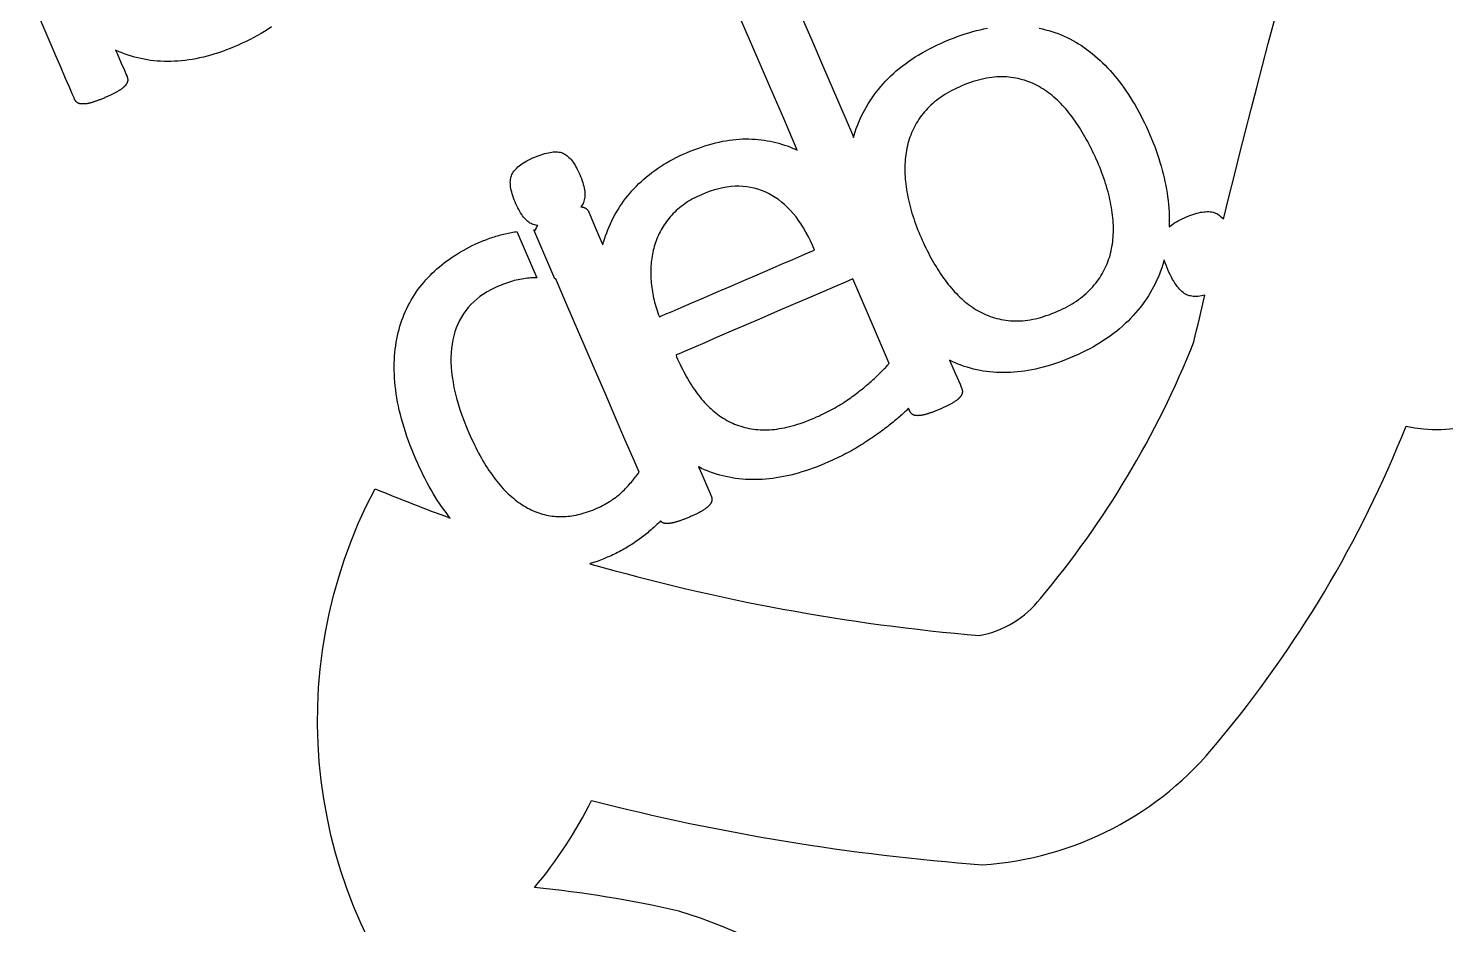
# Model space of a CAD drawing. Header units: millimetres. Extents: x 47 to 159, y 49 to 299.
# Drawn here: x 119.08 to 142.36, y 206.21 to 220.94 of the extents above; entities that cross this region are included whole.
import ezdxf

# ---------------------------------------------------------------- set-up
doc = ezdxf.new("R2010")
doc.units = ezdxf.units.MM

# ---------------------------------------------------------------- blocks, each defined once
blk = doc.blocks.new('angel 01')
for points in [[(13.747, 149.005, 0.318461), (7.102, 157.632, 0.033088), (4.731, 158.018, 0.059314), (5.669, 159.449, 0.04376), (12.089, 158.395, 0.210922), (15.95, 160.403, 0.079784), (19.048, 165.603, 0.246642), (21.181, 166.184, 0.361521), (21.153, 168.841, -0.135806), (23.249, 169.158, 0.212319), (23.99, 172.551, 0.022534), (23.546, 175.18, -0.131755), (26.025, 176.646, 0.436709), (25.283, 179.205, -0.191149), (22.657, 181.706, -0.217566), (25.517, 186.238, 0.179965), (28.928, 194.97, -0.179604), (31.879, 196.335, 0.256284), (32.592, 213.117, 0.279776), (-3.792, 236.142, 0.107865), (-0.255, 243.222, 0.285509), (-1.621, 248.699, 0.169583), (-10.791, 249.609, 0.135734), (-52.014, 225.207, 0.13103)], [(13.023, 172.141), (13.076, 172.129), (13.128, 172.116), (13.179, 172.102), (13.231, 172.086), (13.281, 172.069), (13.332, 172.051), (13.381, 172.031), (13.431, 172.01), (13.479, 171.987), (13.527, 171.963), (13.575, 171.938), (13.622, 171.911), (13.669, 171.883), (13.715, 171.854), (13.761, 171.823), (13.806, 171.791), (13.85, 171.758), (13.894, 171.723), (13.937, 171.688), (13.98, 171.65), (14.023, 171.612), (14.064, 171.572), (14.106, 171.531), (14.146, 171.489), (14.187, 171.445), (14.226, 171.4), (14.265, 171.354), (14.304, 171.307), (14.342, 171.258), (14.379, 171.208), (14.416, 171.157), (14.452, 171.105), (14.488, 171.052), (14.523, 170.997), (14.557, 170.942), (14.591, 170.885), (14.624, 170.827), (14.657, 170.768), (14.689, 170.707), (14.72, 170.646), (14.751, 170.583), (14.782, 170.519), (14.811, 170.454), (14.84, 170.388), (14.868, 170.323), (14.894, 170.258), (14.919, 170.194), (14.943, 170.129), (14.965, 170.065), (14.986, 170.001), (15.006, 169.937), (15.025, 169.873), (15.043, 169.81), (15.059, 169.746), (15.074, 169.683), (15.088, 169.62), (15.101, 169.557), (15.112, 169.494), (15.122, 169.432), (15.131, 169.369), (15.139, 169.307), (15.145, 169.245), (15.15, 169.183), (15.154, 169.122), (15.157, 169.061), (15.158, 169.001), (15.158, 168.941), (15.156, 168.882), (15.156, 168.874), (15.171, 168.886), (15.194, 168.904), (15.219, 168.922), (15.246, 168.94), (15.275, 168.958), (15.305, 168.975), (15.337, 168.992), (15.371, 169.009), (15.406, 169.025), (15.443, 169.041), (15.478, 169.056), (15.513, 169.069), (15.547, 169.081), (15.58, 169.091), (15.611, 169.101), (15.642, 169.108), (15.672, 169.115), (15.701, 169.12), (15.729, 169.123), (15.756, 169.125), (15.782, 169.126), (15.807, 169.126), (15.831, 169.124), (15.855, 169.121), (15.877, 169.116), (15.898, 169.11), (15.918, 169.103), (15.938, 169.093), (15.958, 169.082), (15.978, 169.069), (15.997, 169.054), (16.017, 169.037), (16.036, 169.018), (16.049, 169.003, -0.015524), (19.261, 180.472)], [(3.234, 155.342, -0.313257), (2.112, 164.572, 0.009893), (3.347, 164.091), (3.314, 164.132), (3.278, 164.18), (3.241, 164.23), (3.205, 164.28), (3.17, 164.333), (3.135, 164.386), (3.101, 164.441), (3.067, 164.496), (3.033, 164.554), (3, 164.612), (2.968, 164.672), (2.936, 164.733), (2.904, 164.795), (2.873, 164.859), (2.843, 164.923), (2.813, 164.989), (2.783, 165.057), (2.751, 165.133), (2.72, 165.209), (2.69, 165.285), (2.662, 165.36), (2.636, 165.434), (2.611, 165.507), (2.588, 165.579), (2.566, 165.651), (2.546, 165.722), (2.528, 165.792), (2.511, 165.862), (2.496, 165.93), (2.482, 165.998), (2.47, 166.065), (2.46, 166.132), (2.451, 166.197), (2.444, 166.262), (2.438, 166.326), (2.434, 166.39), (2.43, 166.452), (2.429, 166.514), (2.428, 166.575), (2.429, 166.635), (2.431, 166.694), (2.434, 166.752), (2.439, 166.81), (2.445, 166.867), (2.452, 166.923), (2.46, 166.979), (2.47, 167.033), (2.481, 167.087), (2.493, 167.14), (2.506, 167.192), (2.521, 167.244), (2.537, 167.295), (2.554, 167.344), (2.572, 167.394), (2.592, 167.442), (2.612, 167.49), (2.634, 167.536), (2.657, 167.583), (2.681, 167.628), (2.706, 167.673), (2.732, 167.716), (2.759, 167.76), (2.787, 167.802), (2.817, 167.844), (2.847, 167.885), (2.879, 167.925), (2.911, 167.964), (2.945, 168.003), (2.98, 168.041), (3.016, 168.078), (3.053, 168.114), (3.091, 168.15), (3.129, 168.185), (3.169, 168.219), (3.209, 168.252), (3.25, 168.285), (3.292, 168.316), (3.335, 168.347), (3.378, 168.377), (3.423, 168.407), (3.468, 168.435), (3.514, 168.463), (3.561, 168.49), (3.609, 168.516), (3.657, 168.542), (3.707, 168.567), (3.757, 168.59), (3.808, 168.613), (3.845, 168.63), (3.87, 168.64), (3.895, 168.65), (3.92, 168.66), (3.945, 168.67), (3.971, 168.679), (3.996, 168.688), (4.021, 168.697), (4.046, 168.705), (4.072, 168.713), (4.097, 168.721), (4.122, 168.728), (4.148, 168.736), (4.173, 168.743), (4.198, 168.749), (4.224, 168.755), (4.249, 168.761), (4.275, 168.767), (4.3, 168.773), (4.326, 168.778), (4.351, 168.783), (4.376, 168.787), (4.401, 168.792), (4.426, 168.796), (4.442, 168.799), (4.769, 168.039), (4.758, 168.038), (4.73, 168.038), (4.702, 168.037), (4.673, 168.036), (4.643, 168.034), (4.614, 168.031), (4.584, 168.028), (4.554, 168.024), (4.524, 168.019), (4.493, 168.013), (4.463, 168.007), (4.431, 168), (4.4, 167.992), (4.368, 167.983), (4.337, 167.974), (4.304, 167.963), (4.272, 167.952), (4.239, 167.941), (4.206, 167.928), (4.173, 167.915), (4.139, 167.901), (4.079, 167.874), (4.014, 167.841), (3.952, 167.806), (3.893, 167.769), (3.836, 167.73), (3.784, 167.689), (3.734, 167.645), (3.687, 167.599), (3.643, 167.551), (3.603, 167.501), (3.565, 167.448), (3.531, 167.394), (3.5, 167.337), (3.472, 167.278), (3.446, 167.216), (3.424, 167.153), (3.406, 167.087), (3.39, 167.019), (3.377, 166.949), (3.368, 166.878), (3.362, 166.804), (3.359, 166.729), (3.359, 166.652), (3.363, 166.573), (3.369, 166.492), (3.379, 166.409), (3.393, 166.325), (3.409, 166.239), (3.429, 166.151), (3.452, 166.061), (3.478, 165.97), (3.507, 165.876), (3.54, 165.781), (3.576, 165.684), (3.615, 165.586), (3.655, 165.49), (3.677, 165.44), (3.699, 165.391), (3.722, 165.342), (3.744, 165.295), (3.767, 165.249), (3.79, 165.203), (3.814, 165.159), (3.837, 165.115), (3.861, 165.073), (3.885, 165.031), (3.91, 164.99), (3.934, 164.95), (3.959, 164.912), (3.984, 164.874), (4.009, 164.837), (4.035, 164.801), (4.06, 164.766), (4.086, 164.731), (4.113, 164.698), (4.139, 164.666), (4.166, 164.634), (4.192, 164.604), (4.219, 164.574), (4.246, 164.545), (4.274, 164.517), (4.301, 164.491), (4.329, 164.465), (4.357, 164.44), (4.385, 164.416), (4.414, 164.392), (4.442, 164.37), (4.471, 164.349), (4.5, 164.328), (4.53, 164.309), (4.559, 164.29), (4.589, 164.273), (4.618, 164.256), (4.648, 164.24), (4.678, 164.225), (4.709, 164.211), (4.739, 164.198), (4.77, 164.186), (4.801, 164.175), (4.831, 164.165), (4.862, 164.156), (4.894, 164.147), (4.925, 164.14), (4.957, 164.134), (4.988, 164.128), (5.02, 164.124), (5.052, 164.12), (5.084, 164.117), (5.116, 164.116), (5.149, 164.115), (5.181, 164.115), (5.214, 164.116), (5.247, 164.118), (5.28, 164.121), (5.313, 164.124), (5.347, 164.129), (5.38, 164.134), (5.414, 164.141), (5.447, 164.148), (5.481, 164.156), (5.515, 164.165), (5.549, 164.175), (5.583, 164.186), (5.618, 164.197), (5.652, 164.21), (5.687, 164.223), (5.722, 164.238), (5.755, 164.252), (5.788, 164.267), (5.819, 164.282), (5.85, 164.298), (5.88, 164.314), (5.91, 164.33), (5.938, 164.347), (5.966, 164.364), (5.994, 164.381), (6.02, 164.399), (6.046, 164.418), (6.072, 164.436), (6.096, 164.455), (6.12, 164.475), (6.143, 164.495), (6.165, 164.515), (6.187, 164.536), (6.208, 164.557), (6.228, 164.578), (6.248, 164.599), (6.268, 164.62), (6.287, 164.641), (6.305, 164.662), (6.324, 164.683), (6.341, 164.704), (6.359, 164.725), (6.376, 164.746), (6.392, 164.767), (6.408, 164.787), (6.424, 164.808), (6.439, 164.829), (6.45, 164.843), (6.367, 165.035), (6.218, 165.38), (6.058, 165.753), (5.89, 166.143), (5.718, 166.541), (5.549, 166.935), (5.385, 167.315), (5.231, 167.673), (5.091, 167.996), (5.081, 168.02), (5.068, 168.022), (4.722, 168.827), (4.736, 168.827), (4.753, 168.828), (4.754, 168.83), (4.754, 168.834), (4.755, 168.839), (4.756, 168.843), (4.757, 168.848), (4.759, 168.852), (4.761, 168.857), (4.763, 168.861), (4.765, 168.866), (4.767, 168.87), (4.77, 168.875), (4.773, 168.88), (4.776, 168.884), (4.779, 168.889), (4.783, 168.894), (4.787, 168.898), (4.787, 168.898), (4.772, 168.9), (4.751, 168.903), (4.731, 168.907), (4.712, 168.913), (4.693, 168.92), (4.675, 168.929), (4.657, 168.939), (4.639, 168.951), (4.622, 168.964), (4.604, 168.979), (4.587, 168.996), (4.57, 169.014), (4.553, 169.034), (4.537, 169.056), (4.521, 169.079), (4.504, 169.104), (4.489, 169.131), (4.473, 169.159), (4.457, 169.188), (4.442, 169.22), (4.427, 169.253), (4.412, 169.287), (4.398, 169.321), (4.386, 169.355), (4.375, 169.387), (4.365, 169.418), (4.357, 169.448), (4.349, 169.478), (4.344, 169.506), (4.339, 169.533), (4.336, 169.56), (4.335, 169.585), (4.334, 169.61), (4.335, 169.633), (4.337, 169.656), (4.341, 169.677), (4.346, 169.698), (4.352, 169.717), (4.36, 169.736), (4.369, 169.754), (4.38, 169.772), (4.393, 169.79), (4.407, 169.808), (4.423, 169.826), (4.44, 169.843), (4.459, 169.86), (4.48, 169.877), (4.502, 169.894), (4.526, 169.911), (4.552, 169.928), (4.579, 169.944), (4.608, 169.96), (4.638, 169.976), (4.67, 169.992), (4.704, 170.008), (4.739, 170.023), (4.774, 170.037), (4.807, 170.05), (4.84, 170.062), (4.871, 170.072), (4.902, 170.081), (4.931, 170.089), (4.96, 170.095), (4.987, 170.1), (5.014, 170.104), (5.039, 170.107), (5.064, 170.108), (5.088, 170.108), (5.11, 170.107), (5.132, 170.105), (5.153, 170.101), (5.172, 170.096), (5.191, 170.09), (5.209, 170.082), (5.228, 170.072), (5.245, 170.061), (5.263, 170.049), (5.281, 170.034), (5.298, 170.018), (5.315, 170.001), (5.332, 169.982), (5.348, 169.961), (5.365, 169.938), (5.381, 169.914), (5.397, 169.889), (5.413, 169.862), (5.428, 169.833), (5.444, 169.802), (5.459, 169.77), (5.474, 169.736), (5.488, 169.702), (5.502, 169.668), (5.513, 169.635), (5.524, 169.603), (5.533, 169.573), (5.541, 169.543), (5.547, 169.514), (5.552, 169.486), (5.556, 169.459), (5.558, 169.433), (5.559, 169.408), (5.559, 169.384), (5.557, 169.362), (5.554, 169.34), (5.55, 169.318), (5.544, 169.298), (5.537, 169.279), (5.529, 169.261), (5.519, 169.243), (5.507, 169.225), (5.494, 169.207), (5.492, 169.205), (5.493, 169.205), (5.499, 169.205), (5.504, 169.204), (5.51, 169.203), (5.516, 169.202), (5.521, 169.202), (5.526, 169.2), (5.532, 169.199), (5.537, 169.198), (5.542, 169.196), (5.546, 169.195), (5.551, 169.193), (5.555, 169.191), (5.56, 169.189), (5.564, 169.187), (5.568, 169.184), (5.572, 169.182), (5.576, 169.179), (5.579, 169.177), (5.583, 169.174), (5.586, 169.171), (5.59, 169.168), (5.593, 169.165), (5.596, 169.162), (5.599, 169.159), (5.602, 169.155), (5.604, 169.152), (5.607, 169.148), (5.61, 169.145), (5.612, 169.141), (5.614, 169.137), (5.616, 169.133), (5.618, 169.13), (5.62, 169.125), (5.628, 169.107), (5.668, 169.014), (5.741, 168.846), (5.84, 168.615), (5.855, 168.581), (5.867, 168.623), (5.882, 168.676), (5.899, 168.727), (5.917, 168.778), (5.936, 168.829), (5.957, 168.879), (5.979, 168.928), (6.001, 168.976), (6.026, 169.024), (6.051, 169.071), (6.077, 169.118), (6.105, 169.163), (6.134, 169.209), (6.164, 169.253), (6.195, 169.297), (6.227, 169.34), (6.261, 169.383), (6.296, 169.425), (6.332, 169.466), (6.369, 169.507), (6.407, 169.547), (6.447, 169.586), (6.487, 169.624), (6.529, 169.661), (6.572, 169.698), (6.616, 169.733), (6.661, 169.768), (6.707, 169.802), (6.754, 169.835), (6.802, 169.867), (6.852, 169.899), (6.902, 169.929), (6.954, 169.959), (7.007, 169.987), (7.061, 170.015), (7.116, 170.042), (7.172, 170.068), (7.229, 170.094), (7.291, 170.119), (7.351, 170.144), (7.412, 170.166), (7.472, 170.188), (7.531, 170.207), (7.59, 170.225), (7.648, 170.242), (7.706, 170.256), (7.763, 170.27), (7.819, 170.282), (7.875, 170.292), (7.931, 170.301), (7.986, 170.308), (8.04, 170.313), (8.094, 170.317), (8.147, 170.32), (8.2, 170.321), (8.252, 170.32), (8.304, 170.318), (8.355, 170.315), (8.405, 170.311), (8.455, 170.305), (8.504, 170.299), (8.553, 170.291), (8.602, 170.282), (8.65, 170.272), (8.697, 170.261), (8.744, 170.249), (8.79, 170.236), (8.836, 170.221), (8.881, 170.205), (8.925, 170.189), (8.969, 170.171), (9.013, 170.152), (9.048, 170.135), (8.825, 170.654), (8.596, 171.184), (8.39, 171.664), (8.211, 172.078), (8.068, 172.411)]]:
    blk.add_lwpolyline(points, format="xyb")
for points in [[(9.086, 172.405), (9.268, 171.983), (9.477, 171.497), (9.708, 170.962), (9.953, 170.394), (9.973, 170.346), (9.983, 170.383), (10, 170.437), (10.018, 170.491), (10.038, 170.544), (10.059, 170.597), (10.081, 170.649), (10.105, 170.7), (10.13, 170.751), (10.156, 170.801), (10.184, 170.85), (10.213, 170.899), (10.244, 170.948), (10.276, 170.995), (10.31, 171.043), (10.345, 171.089), (10.381, 171.135), (10.419, 171.181), (10.458, 171.225), (10.498, 171.27), (10.54, 171.313), (10.583, 171.356), (10.628, 171.398), (10.675, 171.439), (10.723, 171.479), (10.772, 171.518), (10.823, 171.557), (10.876, 171.595), (10.93, 171.631), (10.985, 171.668), (11.042, 171.703), (11.101, 171.737), (11.161, 171.771), (11.222, 171.804), (11.285, 171.836), (11.35, 171.867), (11.416, 171.897), (11.483, 171.926), (11.548, 171.953), (11.613, 171.979), (11.677, 172.003), (11.741, 172.026), (11.804, 172.047), (11.867, 172.066), (11.93, 172.084), (11.992, 172.101), (12.053, 172.116), (12.114, 172.129), (12.174, 172.141)], [(0.409, 172.161), (0.354, 172.124), (0.298, 172.088), (0.241, 172.054), (0.182, 172.02), (0.121, 171.986), (0.06, 171.954), (-0.004, 171.923), (-0.069, 171.892), (-0.135, 171.863), (-0.201, 171.835), (-0.266, 171.808), (-0.33, 171.783), (-0.394, 171.76), (-0.458, 171.738), (-0.521, 171.718), (-0.584, 171.699), (-0.646, 171.682), (-0.707, 171.666), (-0.769, 171.652), (-0.829, 171.639), (-0.889, 171.628), (-0.949, 171.619), (-1.008, 171.611), (-1.067, 171.604), (-1.125, 171.599), (-1.183, 171.596), (-1.24, 171.594), (-1.297, 171.593), (-1.354, 171.594), (-1.41, 171.596), (-1.465, 171.6), (-1.52, 171.605), (-1.574, 171.612), (-1.628, 171.619), (-1.682, 171.629), (-1.734, 171.64), (-1.787, 171.652), (-1.839, 171.665), (-1.89, 171.68), (-1.941, 171.697), (-1.992, 171.714), (-2.042, 171.733), (-2.091, 171.754), (-2.14, 171.776), (-2.15, 171.781), (-2.125, 171.723), (-2.058, 171.567), (-2.006, 171.449), (-1.974, 171.373), (-1.962, 171.346), (-1.96, 171.341), (-1.959, 171.337), (-1.957, 171.332), (-1.956, 171.328), (-1.954, 171.323), (-1.953, 171.319), (-1.952, 171.314), (-1.952, 171.31), (-1.951, 171.305), (-1.95, 171.301), (-1.95, 171.296), (-1.95, 171.292), (-1.95, 171.288), (-1.95, 171.283), (-1.951, 171.279), (-1.951, 171.275), (-1.952, 171.271), (-1.953, 171.266), (-1.954, 171.262), (-1.955, 171.258), (-1.957, 171.254), (-1.958, 171.25), (-1.96, 171.245), (-1.962, 171.241), (-1.964, 171.237), (-1.967, 171.232), (-1.969, 171.228), (-1.972, 171.224), (-1.975, 171.219), (-1.978, 171.215), (-1.981, 171.21), (-1.984, 171.206), (-1.988, 171.201), (-1.992, 171.197), (-1.996, 171.192), (-2, 171.188), (-2.004, 171.183), (-2.009, 171.178), (-2.014, 171.174), (-2.019, 171.169), (-2.025, 171.164), (-2.03, 171.16), (-2.036, 171.155), (-2.042, 171.15), (-2.049, 171.145), (-2.056, 171.14), (-2.062, 171.135), (-2.07, 171.13), (-2.077, 171.125), (-2.085, 171.12), (-2.093, 171.115), (-2.101, 171.11), (-2.11, 171.105), (-2.118, 171.1), (-2.127, 171.095), (-2.137, 171.089), (-2.146, 171.084), (-2.156, 171.079), (-2.166, 171.073), (-2.177, 171.068), (-2.187, 171.063), (-2.199, 171.057), (-2.21, 171.051), (-2.221, 171.046), (-2.233, 171.04), (-2.246, 171.034), (-2.258, 171.029), (-2.271, 171.023), (-2.284, 171.017), (-2.297, 171.011), (-2.311, 171.005), (-2.325, 170.999), (-2.339, 170.993), (-2.353, 170.987), (-2.367, 170.981), (-2.38, 170.976), (-2.394, 170.971), (-2.406, 170.965), (-2.419, 170.961), (-2.432, 170.956), (-2.444, 170.951), (-2.456, 170.947), (-2.467, 170.943), (-2.479, 170.939), (-2.49, 170.935), (-2.5, 170.931), (-2.511, 170.928), (-2.521, 170.925), (-2.531, 170.922), (-2.541, 170.919), (-2.551, 170.916), (-2.56, 170.914), (-2.569, 170.911), (-2.578, 170.909), (-2.587, 170.907), (-2.596, 170.905), (-2.605, 170.903), (-2.613, 170.902), (-2.621, 170.9), (-2.629, 170.899), (-2.637, 170.898), (-2.644, 170.897), (-2.652, 170.896), (-2.659, 170.896), (-2.666, 170.895), (-2.673, 170.895), (-2.679, 170.895), (-2.686, 170.895), (-2.692, 170.895), (-2.698, 170.895), (-2.704, 170.895), (-2.71, 170.896), (-2.716, 170.896), (-2.722, 170.897), (-2.727, 170.898), (-2.732, 170.899), (-2.737, 170.9), (-2.742, 170.901), (-2.747, 170.902), (-2.751, 170.904), (-2.756, 170.905), (-2.76, 170.907), (-2.764, 170.909), (-2.768, 170.911), (-2.772, 170.913), (-2.776, 170.915), (-2.779, 170.918), (-2.783, 170.92), (-2.786, 170.923), (-2.789, 170.926), (-2.793, 170.928), (-2.796, 170.932), (-2.799, 170.935), (-2.802, 170.938), (-2.805, 170.942), (-2.807, 170.945), (-2.81, 170.949), (-2.812, 170.953), (-2.815, 170.957), (-2.817, 170.961), (-2.819, 170.965), (-2.822, 170.97), (-2.824, 170.974), (-2.832, 170.994), (-2.861, 171.061), (-2.908, 171.169), (-2.97, 171.314), (-3.046, 171.49), (-3.132, 171.689), (-3.226, 171.907), (-3.325, 172.138), (-3.427, 172.374)]]:
    blk.add_lwpolyline(points)
for points in [[(13.977, 169.948), (13.959, 169.991), (13.939, 170.034), (13.92, 170.076), (13.9, 170.117), (13.88, 170.158), (13.86, 170.199), (13.839, 170.239), (13.818, 170.279), (13.796, 170.318), (13.774, 170.357), (13.752, 170.395), (13.73, 170.433), (13.707, 170.47), (13.683, 170.507), (13.66, 170.543), (13.636, 170.579), (13.612, 170.615), (13.587, 170.65), (13.562, 170.684), (13.537, 170.717), (13.511, 170.75), (13.485, 170.782), (13.459, 170.813), (13.432, 170.843), (13.405, 170.872), (13.377, 170.901), (13.35, 170.929), (13.321, 170.956), (13.293, 170.982), (13.264, 171.008), (13.235, 171.032), (13.205, 171.056), (13.175, 171.079), (13.145, 171.102), (13.114, 171.123), (13.083, 171.144), (13.051, 171.163), (13.019, 171.182), (12.987, 171.199), (12.954, 171.216), (12.92, 171.232), (12.886, 171.246), (12.852, 171.26), (12.817, 171.272), (12.782, 171.284), (12.747, 171.294), (12.71, 171.304), (12.674, 171.312), (12.637, 171.32), (12.6, 171.326), (12.562, 171.331), (12.523, 171.336), (12.484, 171.339), (12.445, 171.341), (12.405, 171.342), (12.365, 171.342), (12.325, 171.34), (12.283, 171.337), (12.242, 171.332), (12.2, 171.326), (12.157, 171.319), (12.114, 171.31), (12.071, 171.3), (12.027, 171.289), (11.982, 171.277), (11.938, 171.263), (11.892, 171.247), (11.846, 171.231), (11.8, 171.213), (11.753, 171.194), (11.709, 171.174), (11.667, 171.155), (11.626, 171.135), (11.586, 171.114), (11.547, 171.093), (11.509, 171.071), (11.472, 171.049), (11.436, 171.026), (11.402, 171.002), (11.368, 170.978), (11.335, 170.954), (11.304, 170.928), (11.273, 170.902), (11.244, 170.876), (11.216, 170.849), (11.189, 170.822), (11.163, 170.793), (11.138, 170.765), (11.114, 170.736), (11.09, 170.706), (11.068, 170.676), (11.047, 170.645), (11.027, 170.614), (11.007, 170.583), (10.989, 170.551), (10.972, 170.519), (10.955, 170.486), (10.939, 170.453), (10.925, 170.419), (10.911, 170.385), (10.898, 170.35), (10.886, 170.315), (10.876, 170.28), (10.866, 170.244), (10.857, 170.207), (10.848, 170.171), (10.841, 170.133), (10.835, 170.096), (10.829, 170.058), (10.825, 170.02), (10.821, 169.981), (10.818, 169.942), (10.816, 169.903), (10.814, 169.864), (10.814, 169.824), (10.814, 169.784), (10.816, 169.743), (10.818, 169.702), (10.821, 169.661), (10.824, 169.619), (10.829, 169.578), (10.835, 169.535), (10.841, 169.493), (10.848, 169.45), (10.856, 169.407), (10.865, 169.364), (10.874, 169.321), (10.884, 169.278), (10.895, 169.234), (10.906, 169.19), (10.919, 169.146), (10.932, 169.102), (10.945, 169.058), (10.96, 169.014), (10.975, 168.969), (10.991, 168.924), (11.008, 168.88), (11.025, 168.835), (11.043, 168.789), (11.062, 168.744), (11.081, 168.7), (11.1, 168.656), (11.12, 168.614), (11.14, 168.571), (11.16, 168.53), (11.18, 168.488), (11.201, 168.448), (11.222, 168.407), (11.244, 168.368), (11.266, 168.328), (11.288, 168.29), (11.31, 168.251), (11.333, 168.214), (11.356, 168.176), (11.38, 168.14), (11.403, 168.103), (11.427, 168.068), (11.452, 168.032), (11.477, 167.998), (11.502, 167.964), (11.527, 167.931), (11.553, 167.899), (11.579, 167.868), (11.606, 167.837), (11.633, 167.807), (11.661, 167.779), (11.688, 167.751), (11.716, 167.723), (11.745, 167.697), (11.774, 167.671), (11.803, 167.646), (11.833, 167.623), (11.863, 167.599), (11.893, 167.577), (11.924, 167.556), (11.955, 167.535), (11.986, 167.515), (12.018, 167.496), (12.051, 167.479), (12.083, 167.462), (12.117, 167.446), (12.15, 167.431), (12.185, 167.418), (12.219, 167.405), (12.254, 167.393), (12.29, 167.382), (12.326, 167.372), (12.362, 167.364), (12.399, 167.356), (12.436, 167.349), (12.474, 167.343), (12.512, 167.338), (12.55, 167.334), (12.589, 167.332), (12.629, 167.33), (12.669, 167.33), (12.709, 167.331), (12.75, 167.334), (12.792, 167.337), (12.833, 167.343), (12.876, 167.349), (12.919, 167.357), (12.962, 167.366), (13.005, 167.377), (13.05, 167.389), (13.094, 167.402), (13.139, 167.417), (13.185, 167.433), (13.231, 167.45), (13.278, 167.469), (13.323, 167.488), (13.366, 167.507), (13.407, 167.527), (13.447, 167.547), (13.486, 167.568), (13.524, 167.589), (13.561, 167.611), (13.597, 167.633), (13.632, 167.656), (13.666, 167.68), (13.699, 167.705), (13.731, 167.729), (13.762, 167.755), (13.792, 167.781), (13.821, 167.808), (13.849, 167.835), (13.876, 167.863), (13.902, 167.892), (13.926, 167.921), (13.95, 167.95), (13.973, 167.98), (13.995, 168.01), (14.016, 168.041), (14.036, 168.072), (14.055, 168.104), (14.073, 168.136), (14.091, 168.169), (14.107, 168.202), (14.122, 168.235), (14.137, 168.269), (14.15, 168.303), (14.162, 168.338), (14.174, 168.373), (14.185, 168.408), (14.194, 168.444), (14.203, 168.48), (14.211, 168.517), (14.217, 168.554), (14.224, 168.592), (14.229, 168.629), (14.233, 168.667), (14.236, 168.706), (14.239, 168.745), (14.241, 168.784), (14.241, 168.823), (14.241, 168.863), (14.24, 168.903), (14.239, 168.944), (14.236, 168.985), (14.232, 169.026), (14.228, 169.067), (14.222, 169.109), (14.216, 169.151), (14.209, 169.194), (14.201, 169.237), (14.193, 169.28), (14.184, 169.323), (14.174, 169.366), (14.163, 169.41), (14.152, 169.454), (14.139, 169.498), (14.126, 169.542), (14.113, 169.586), (14.098, 169.631), (14.083, 169.675), (14.067, 169.72), (14.051, 169.766), (14.034, 169.811), (14.016, 169.857), (13.997, 169.902)], [(9.331, 168.495), (9.298, 168.573), (9.264, 168.649), (9.228, 168.722), (9.191, 168.791), (9.152, 168.858), (9.111, 168.922), (9.07, 168.982), (9.027, 169.04), (8.982, 169.095), (8.936, 169.146), (8.889, 169.195), (8.84, 169.241), (8.79, 169.283), (8.738, 169.323), (8.685, 169.36), (8.631, 169.393), (8.575, 169.424), (8.518, 169.452), (8.46, 169.475), (8.401, 169.496), (8.341, 169.512), (8.28, 169.525), (8.218, 169.535), (8.155, 169.541), (8.091, 169.543), (8.026, 169.542), (7.96, 169.537), (7.893, 169.529), (7.825, 169.517), (7.757, 169.502), (7.687, 169.483), (7.616, 169.46), (7.544, 169.434), (7.472, 169.404), (7.435, 169.388), (7.399, 169.371), (7.363, 169.353), (7.329, 169.335), (7.296, 169.316), (7.263, 169.297), (7.231, 169.277), (7.201, 169.256), (7.171, 169.235), (7.142, 169.213), (7.114, 169.191), (7.087, 169.168), (7.061, 169.144), (7.035, 169.12), (7.011, 169.096), (6.987, 169.07), (6.965, 169.044), (6.943, 169.018), (6.922, 168.991), (6.901, 168.964), (6.882, 168.937), (6.863, 168.909), (6.845, 168.881), (6.828, 168.853), (6.812, 168.825), (6.796, 168.796), (6.781, 168.767), (6.767, 168.737), (6.754, 168.708), (6.741, 168.678), (6.729, 168.647), (6.718, 168.617), (6.708, 168.586), (6.699, 168.554), (6.69, 168.523), (6.682, 168.491), (6.675, 168.459), (6.668, 168.427), (6.662, 168.394), (6.657, 168.362), (6.653, 168.329), (6.649, 168.296), (6.646, 168.262), (6.643, 168.229), (6.642, 168.195), (6.641, 168.161), (6.64, 168.126), (6.641, 168.092), (6.642, 168.057), (6.643, 168.022), (6.646, 167.987), (6.649, 167.952), (6.653, 167.916), (6.657, 167.881), (6.662, 167.846), (6.668, 167.811), (6.674, 167.776), (6.681, 167.741), (6.688, 167.706), (6.696, 167.672), (6.705, 167.637), (6.714, 167.603), (6.724, 167.568), (6.735, 167.534), (6.746, 167.499), (6.757, 167.465), (6.77, 167.431), (6.783, 167.397), (6.808, 167.408), (6.88, 167.439), (6.993, 167.487), (7.14, 167.55), (7.314, 167.626), (7.511, 167.71), (7.723, 167.802), (7.945, 167.897), (8.169, 167.994), (8.391, 168.089), (8.603, 168.181), (8.8, 168.266), (8.974, 168.341), (9.121, 168.404), (9.234, 168.453), (9.306, 168.484)], [(9.959, 168.021), (9.838, 167.968), (9.661, 167.892), (9.455, 167.803), (9.226, 167.704), (8.98, 167.599), (8.725, 167.489), (8.466, 167.377), (8.21, 167.267), (7.964, 167.161), (7.734, 167.062), (7.527, 166.973), (7.35, 166.896), (7.208, 166.835), (7.109, 166.792), (7.058, 166.771), (7.064, 166.743), (7.083, 166.7), (7.103, 166.658), (7.123, 166.616), (7.143, 166.575), (7.163, 166.535), (7.183, 166.496), (7.204, 166.457), (7.225, 166.419), (7.247, 166.382), (7.268, 166.345), (7.29, 166.309), (7.313, 166.274), (7.335, 166.239), (7.358, 166.206), (7.381, 166.172), (7.404, 166.14), (7.428, 166.108), (7.452, 166.077), (7.476, 166.047), (7.501, 166.018), (7.526, 165.989), (7.552, 165.962), (7.578, 165.935), (7.605, 165.909), (7.632, 165.884), (7.659, 165.86), (7.687, 165.836), (7.715, 165.814), (7.743, 165.792), (7.772, 165.771), (7.802, 165.751), (7.832, 165.732), (7.862, 165.714), (7.893, 165.696), (7.924, 165.68), (7.955, 165.664), (7.987, 165.649), (8.019, 165.635), (8.052, 165.622), (8.085, 165.61), (8.119, 165.599), (8.153, 165.589), (8.187, 165.58), (8.222, 165.572), (8.257, 165.565), (8.293, 165.558), (8.329, 165.553), (8.365, 165.549), (8.402, 165.545), (8.439, 165.543), (8.477, 165.541), (8.515, 165.541), (8.553, 165.541), (8.592, 165.543), (8.632, 165.545), (8.672, 165.549), (8.712, 165.554), (8.753, 165.56), (8.794, 165.567), (8.836, 165.575), (8.879, 165.584), (8.921, 165.594), (8.965, 165.606), (9.009, 165.618), (9.053, 165.632), (9.098, 165.647), (9.143, 165.662), (9.189, 165.679), (9.236, 165.697), (9.283, 165.717), (9.326, 165.735), (9.363, 165.752), (9.4, 165.768), (9.435, 165.785), (9.471, 165.801), (9.505, 165.818), (9.539, 165.835), (9.572, 165.852), (9.605, 165.87), (9.637, 165.887), (9.669, 165.905), (9.7, 165.922), (9.73, 165.94), (9.759, 165.958), (9.789, 165.976), (9.817, 165.995), (9.845, 166.013), (9.872, 166.032), (9.899, 166.05), (9.925, 166.069), (9.951, 166.088), (9.976, 166.106), (10, 166.124), (10.025, 166.143), (10.048, 166.161), (10.072, 166.179), (10.095, 166.197), (10.117, 166.214), (10.139, 166.232), (10.16, 166.249), (10.181, 166.267), (10.201, 166.284), (10.221, 166.301), (10.241, 166.318), (10.26, 166.335), (10.278, 166.352), (10.296, 166.369), (10.314, 166.386), (10.331, 166.402), (10.348, 166.418), (10.364, 166.433), (10.38, 166.449), (10.396, 166.464), (10.411, 166.479), (10.426, 166.493), (10.441, 166.508), (10.455, 166.522), (10.468, 166.535), (10.482, 166.549), (10.495, 166.562), (10.507, 166.575), (10.519, 166.588), (10.531, 166.601), (10.542, 166.613), (10.553, 166.625), (10.559, 166.63), (10.48, 166.813), (10.283, 167.269), (10.062, 167.782)]]:
    blk.add_lwpolyline(points, close=True)
blk.add_lwpolyline([(5.642, 163.341, 0.048694), (12.041, 162.161, 0.185147), (13.042, 162.771, 0.080577), (15.563, 166.987, -0.001027), (15.745, 167.754), (15.715, 167.747), (15.686, 167.741), (15.658, 167.737), (15.63, 167.734), (15.604, 167.732), (15.578, 167.732), (15.553, 167.733), (15.53, 167.736), (15.507, 167.74), (15.485, 167.745), (15.464, 167.752), (15.444, 167.76), (15.425, 167.77), (15.405, 167.783), (15.385, 167.797), (15.366, 167.813), (15.346, 167.831), (15.327, 167.851), (15.308, 167.873), (15.289, 167.897), (15.27, 167.923), (15.251, 167.951), (15.233, 167.981), (15.214, 168.013), (15.196, 168.047), (15.177, 168.083), (15.159, 168.12), (15.141, 168.16), (15.123, 168.202), (15.106, 168.244), (15.09, 168.284), (15.076, 168.324), (15.074, 168.332), (15.068, 168.312), (15.052, 168.257), (15.035, 168.203), (15.016, 168.15), (14.996, 168.097), (14.974, 168.045), (14.951, 167.993), (14.927, 167.942), (14.901, 167.891), (14.873, 167.841), (14.845, 167.792), (14.815, 167.743), (14.783, 167.694), (14.75, 167.647), (14.716, 167.599), (14.68, 167.553), (14.643, 167.507), (14.605, 167.461), (14.565, 167.417), (14.523, 167.372), (14.481, 167.329), (14.436, 167.286), (14.391, 167.244), (14.343, 167.203), (14.295, 167.163), (14.245, 167.124), (14.193, 167.086), (14.14, 167.048), (14.086, 167.012), (14.03, 166.976), (13.972, 166.941), (13.913, 166.907), (13.853, 166.874), (13.791, 166.842), (13.728, 166.811), (13.663, 166.78), (13.596, 166.75), (13.531, 166.722), (13.466, 166.696), (13.401, 166.671), (13.337, 166.648), (13.273, 166.626), (13.21, 166.606), (13.148, 166.587), (13.086, 166.57), (13.024, 166.554), (12.963, 166.54), (12.902, 166.527), (12.842, 166.516), (12.782, 166.506), (12.723, 166.498), (12.664, 166.492), (12.606, 166.487), (12.548, 166.483), (12.491, 166.481), (12.434, 166.481), (12.377, 166.482), (12.322, 166.484), (12.266, 166.488), (12.211, 166.493), (12.157, 166.499), (12.103, 166.507), (12.05, 166.517), (11.997, 166.527), (11.944, 166.539), (11.893, 166.553), (11.841, 166.568), (11.79, 166.584), (11.74, 166.602), (11.69, 166.621), (11.64, 166.642), (11.591, 166.664), (11.551, 166.683), (11.642, 166.473), (11.721, 166.289), (11.748, 166.225), (11.75, 166.22), (11.752, 166.216), (11.754, 166.211), (11.755, 166.206), (11.757, 166.202), (11.758, 166.197), (11.759, 166.192), (11.759, 166.188), (11.76, 166.183), (11.76, 166.179), (11.761, 166.175), (11.761, 166.17), (11.761, 166.166), (11.76, 166.161), (11.76, 166.157), (11.759, 166.153), (11.759, 166.148), (11.758, 166.144), (11.756, 166.14), (11.755, 166.136), (11.754, 166.131), (11.752, 166.127), (11.75, 166.123), (11.748, 166.118), (11.746, 166.114), (11.743, 166.109), (11.741, 166.105), (11.738, 166.1), (11.735, 166.096), (11.732, 166.091), (11.728, 166.087), (11.725, 166.082), (11.721, 166.078), (11.717, 166.073), (11.713, 166.069), (11.708, 166.064), (11.704, 166.059), (11.699, 166.054), (11.694, 166.05), (11.688, 166.045), (11.683, 166.04), (11.677, 166.035), (11.67, 166.03), (11.664, 166.025), (11.657, 166.02), (11.65, 166.015), (11.643, 166.01), (11.635, 166.005), (11.628, 166), (11.62, 165.995), (11.611, 165.99), (11.603, 165.985), (11.594, 165.98), (11.585, 165.974), (11.575, 165.969), (11.565, 165.964), (11.555, 165.958), (11.545, 165.953), (11.534, 165.947), (11.523, 165.941), (11.511, 165.936), (11.5, 165.93), (11.488, 165.924), (11.475, 165.918), (11.462, 165.912), (11.449, 165.906), (11.436, 165.9), (11.422, 165.894), (11.408, 165.887), (11.393, 165.881), (11.379, 165.875), (11.365, 165.869), (11.352, 165.863), (11.338, 165.858), (11.325, 165.853), (11.312, 165.847), (11.299, 165.842), (11.287, 165.838), (11.275, 165.833), (11.263, 165.828), (11.251, 165.824), (11.239, 165.82), (11.228, 165.816), (11.217, 165.813), (11.206, 165.809), (11.196, 165.806), (11.185, 165.802), (11.175, 165.799), (11.166, 165.797), (11.156, 165.794), (11.146, 165.792), (11.137, 165.789), (11.128, 165.787), (11.119, 165.785), (11.11, 165.783), (11.102, 165.781), (11.093, 165.78), (11.085, 165.779), (11.077, 165.777), (11.07, 165.776), (11.062, 165.775), (11.055, 165.775), (11.047, 165.774), (11.04, 165.774), (11.034, 165.774), (11.027, 165.773), (11.02, 165.774), (11.014, 165.774), (11.008, 165.774), (11.002, 165.774), (10.996, 165.775), (10.991, 165.776), (10.985, 165.777), (10.98, 165.778), (10.975, 165.779), (10.97, 165.78), (10.966, 165.781), (10.961, 165.783), (10.957, 165.785), (10.953, 165.787), (10.949, 165.788), (10.945, 165.791), (10.941, 165.793), (10.938, 165.795), (10.934, 165.798), (10.931, 165.8), (10.928, 165.803), (10.925, 165.806), (10.922, 165.809), (10.919, 165.812), (10.916, 165.816), (10.913, 165.819), (10.911, 165.823), (10.908, 165.827), (10.905, 165.83), (10.903, 165.834), (10.9, 165.839), (10.898, 165.843), (10.896, 165.847), (10.894, 165.852), (10.892, 165.857), (10.875, 165.895), (10.875, 165.895), (10.861, 165.88), (10.846, 165.865), (10.83, 165.85), (10.814, 165.834), (10.798, 165.819), (10.781, 165.803), (10.763, 165.787), (10.745, 165.77), (10.726, 165.754), (10.707, 165.737), (10.687, 165.72), (10.667, 165.703), (10.646, 165.686), (10.625, 165.669), (10.603, 165.651), (10.581, 165.633), (10.558, 165.615), (10.535, 165.597), (10.511, 165.579), (10.487, 165.56), (10.462, 165.542), (10.437, 165.524), (10.411, 165.505), (10.385, 165.486), (10.358, 165.467), (10.331, 165.448), (10.304, 165.429), (10.276, 165.41), (10.247, 165.391), (10.218, 165.372), (10.189, 165.352), (10.159, 165.333), (10.128, 165.313), (10.097, 165.293), (10.066, 165.274), (10.035, 165.255), (10.003, 165.236), (9.97, 165.217), (9.937, 165.198), (9.904, 165.18), (9.871, 165.162), (9.837, 165.144), (9.803, 165.126), (9.768, 165.109), (9.733, 165.091), (9.698, 165.074), (9.662, 165.057), (9.626, 165.041), (9.589, 165.024), (9.552, 165.008), (9.502, 164.986), (9.438, 164.96), (9.374, 164.935), (9.311, 164.911), (9.248, 164.889), (9.185, 164.868), (9.123, 164.848), (9.062, 164.83), (9.001, 164.814), (8.94, 164.798), (8.88, 164.784), (8.82, 164.772), (8.761, 164.761), (8.703, 164.751), (8.644, 164.743), (8.586, 164.736), (8.529, 164.73), (8.472, 164.726), (8.416, 164.724), (8.36, 164.722), (8.304, 164.722), (8.249, 164.724), (8.195, 164.727), (8.141, 164.731), (8.087, 164.736), (8.034, 164.743), (7.981, 164.751), (7.928, 164.761), (7.876, 164.772), (7.825, 164.784), (7.774, 164.797), (7.723, 164.812), (7.673, 164.829), (7.623, 164.846), (7.574, 164.865), (7.525, 164.886), (7.477, 164.908), (7.429, 164.931), (7.427, 164.932), (7.478, 164.813), (7.562, 164.619), (7.615, 164.496), (7.634, 164.452), (7.636, 164.447), (7.637, 164.443), (7.639, 164.438), (7.64, 164.433), (7.642, 164.429), (7.643, 164.424), (7.644, 164.42), (7.644, 164.415), (7.645, 164.411), (7.645, 164.406), (7.646, 164.402), (7.646, 164.397), (7.646, 164.393), (7.645, 164.389), (7.645, 164.384), (7.644, 164.38), (7.644, 164.376), (7.643, 164.371), (7.642, 164.367), (7.64, 164.363), (7.639, 164.358), (7.637, 164.354), (7.635, 164.35), (7.633, 164.345), (7.631, 164.341), (7.628, 164.337), (7.626, 164.332), (7.623, 164.328), (7.62, 164.323), (7.617, 164.319), (7.613, 164.314), (7.61, 164.31), (7.606, 164.305), (7.602, 164.3), (7.598, 164.296), (7.593, 164.291), (7.589, 164.286), (7.584, 164.282), (7.579, 164.277), (7.573, 164.272), (7.568, 164.267), (7.562, 164.262), (7.555, 164.258), (7.549, 164.253), (7.542, 164.248), (7.535, 164.243), (7.528, 164.238), (7.521, 164.233), (7.513, 164.228), (7.505, 164.222), (7.496, 164.217), (7.488, 164.212), (7.479, 164.207), (7.47, 164.201), (7.46, 164.196), (7.451, 164.191), (7.44, 164.185), (7.43, 164.18), (7.419, 164.174), (7.408, 164.168), (7.397, 164.163), (7.385, 164.157), (7.373, 164.151), (7.36, 164.145), (7.347, 164.139), (7.334, 164.133), (7.321, 164.127), (7.307, 164.121), (7.293, 164.115), (7.279, 164.108), (7.264, 164.102), (7.25, 164.096), (7.237, 164.091), (7.223, 164.085), (7.21, 164.08), (7.197, 164.075), (7.184, 164.07), (7.172, 164.065), (7.16, 164.06), (7.148, 164.056), (7.136, 164.051), (7.125, 164.047), (7.113, 164.043), (7.102, 164.04), (7.091, 164.036), (7.081, 164.033), (7.071, 164.03), (7.061, 164.027), (7.051, 164.024), (7.041, 164.021), (7.032, 164.019), (7.022, 164.016), (7.013, 164.014), (7.004, 164.012), (6.995, 164.01), (6.987, 164.009), (6.979, 164.007), (6.97, 164.006), (6.962, 164.005), (6.955, 164.003), (6.947, 164.003), (6.94, 164.002), (6.932, 164.001), (6.925, 164.001), (6.919, 164.001), (6.912, 164.001), (6.905, 164.001), (6.899, 164.001), (6.893, 164.001), (6.887, 164.002), (6.881, 164.002), (6.876, 164.003), (6.87, 164.004), (6.865, 164.005), (6.86, 164.006), (6.855, 164.007), (6.851, 164.009), (6.846, 164.01), (6.842, 164.012), (6.838, 164.014), (6.834, 164.016), (6.83, 164.018), (6.827, 164.02), (6.823, 164.023), (6.82, 164.025), (6.816, 164.028), (6.813, 164.03), (6.81, 164.033), (6.807, 164.036), (6.804, 164.04), (6.801, 164.043), (6.801, 164.043), (6.784, 164.026), (6.766, 164.008), (6.747, 163.99), (6.729, 163.972), (6.71, 163.955), (6.691, 163.937), (6.671, 163.92), (6.652, 163.902), (6.631, 163.885), (6.611, 163.868), (6.591, 163.851), (6.57, 163.834), (6.548, 163.817), (6.527, 163.8), (6.505, 163.783), (6.483, 163.767), (6.461, 163.75), (6.438, 163.734), (6.415, 163.717), (6.392, 163.701), (6.368, 163.685), (6.345, 163.669), (6.321, 163.653), (6.296, 163.638), (6.272, 163.623), (6.247, 163.608), (6.223, 163.593), (6.198, 163.579), (6.172, 163.565), (6.147, 163.551), (6.121, 163.538), (6.095, 163.524), (6.069, 163.511), (6.043, 163.498), (6.016, 163.486), (5.989, 163.473), (5.962, 163.461), (5.927, 163.446), (5.871, 163.423), (5.815, 163.401), (5.759, 163.38), (5.703, 163.361), (5.648, 163.343)], format="xyb", close=True)

msp = doc.modelspace()

# ---------------------------------------------------------------- block references
msp.add_blockref('angel 01', (122.661, 48.801))

doc.saveas('drawing.dxf')
